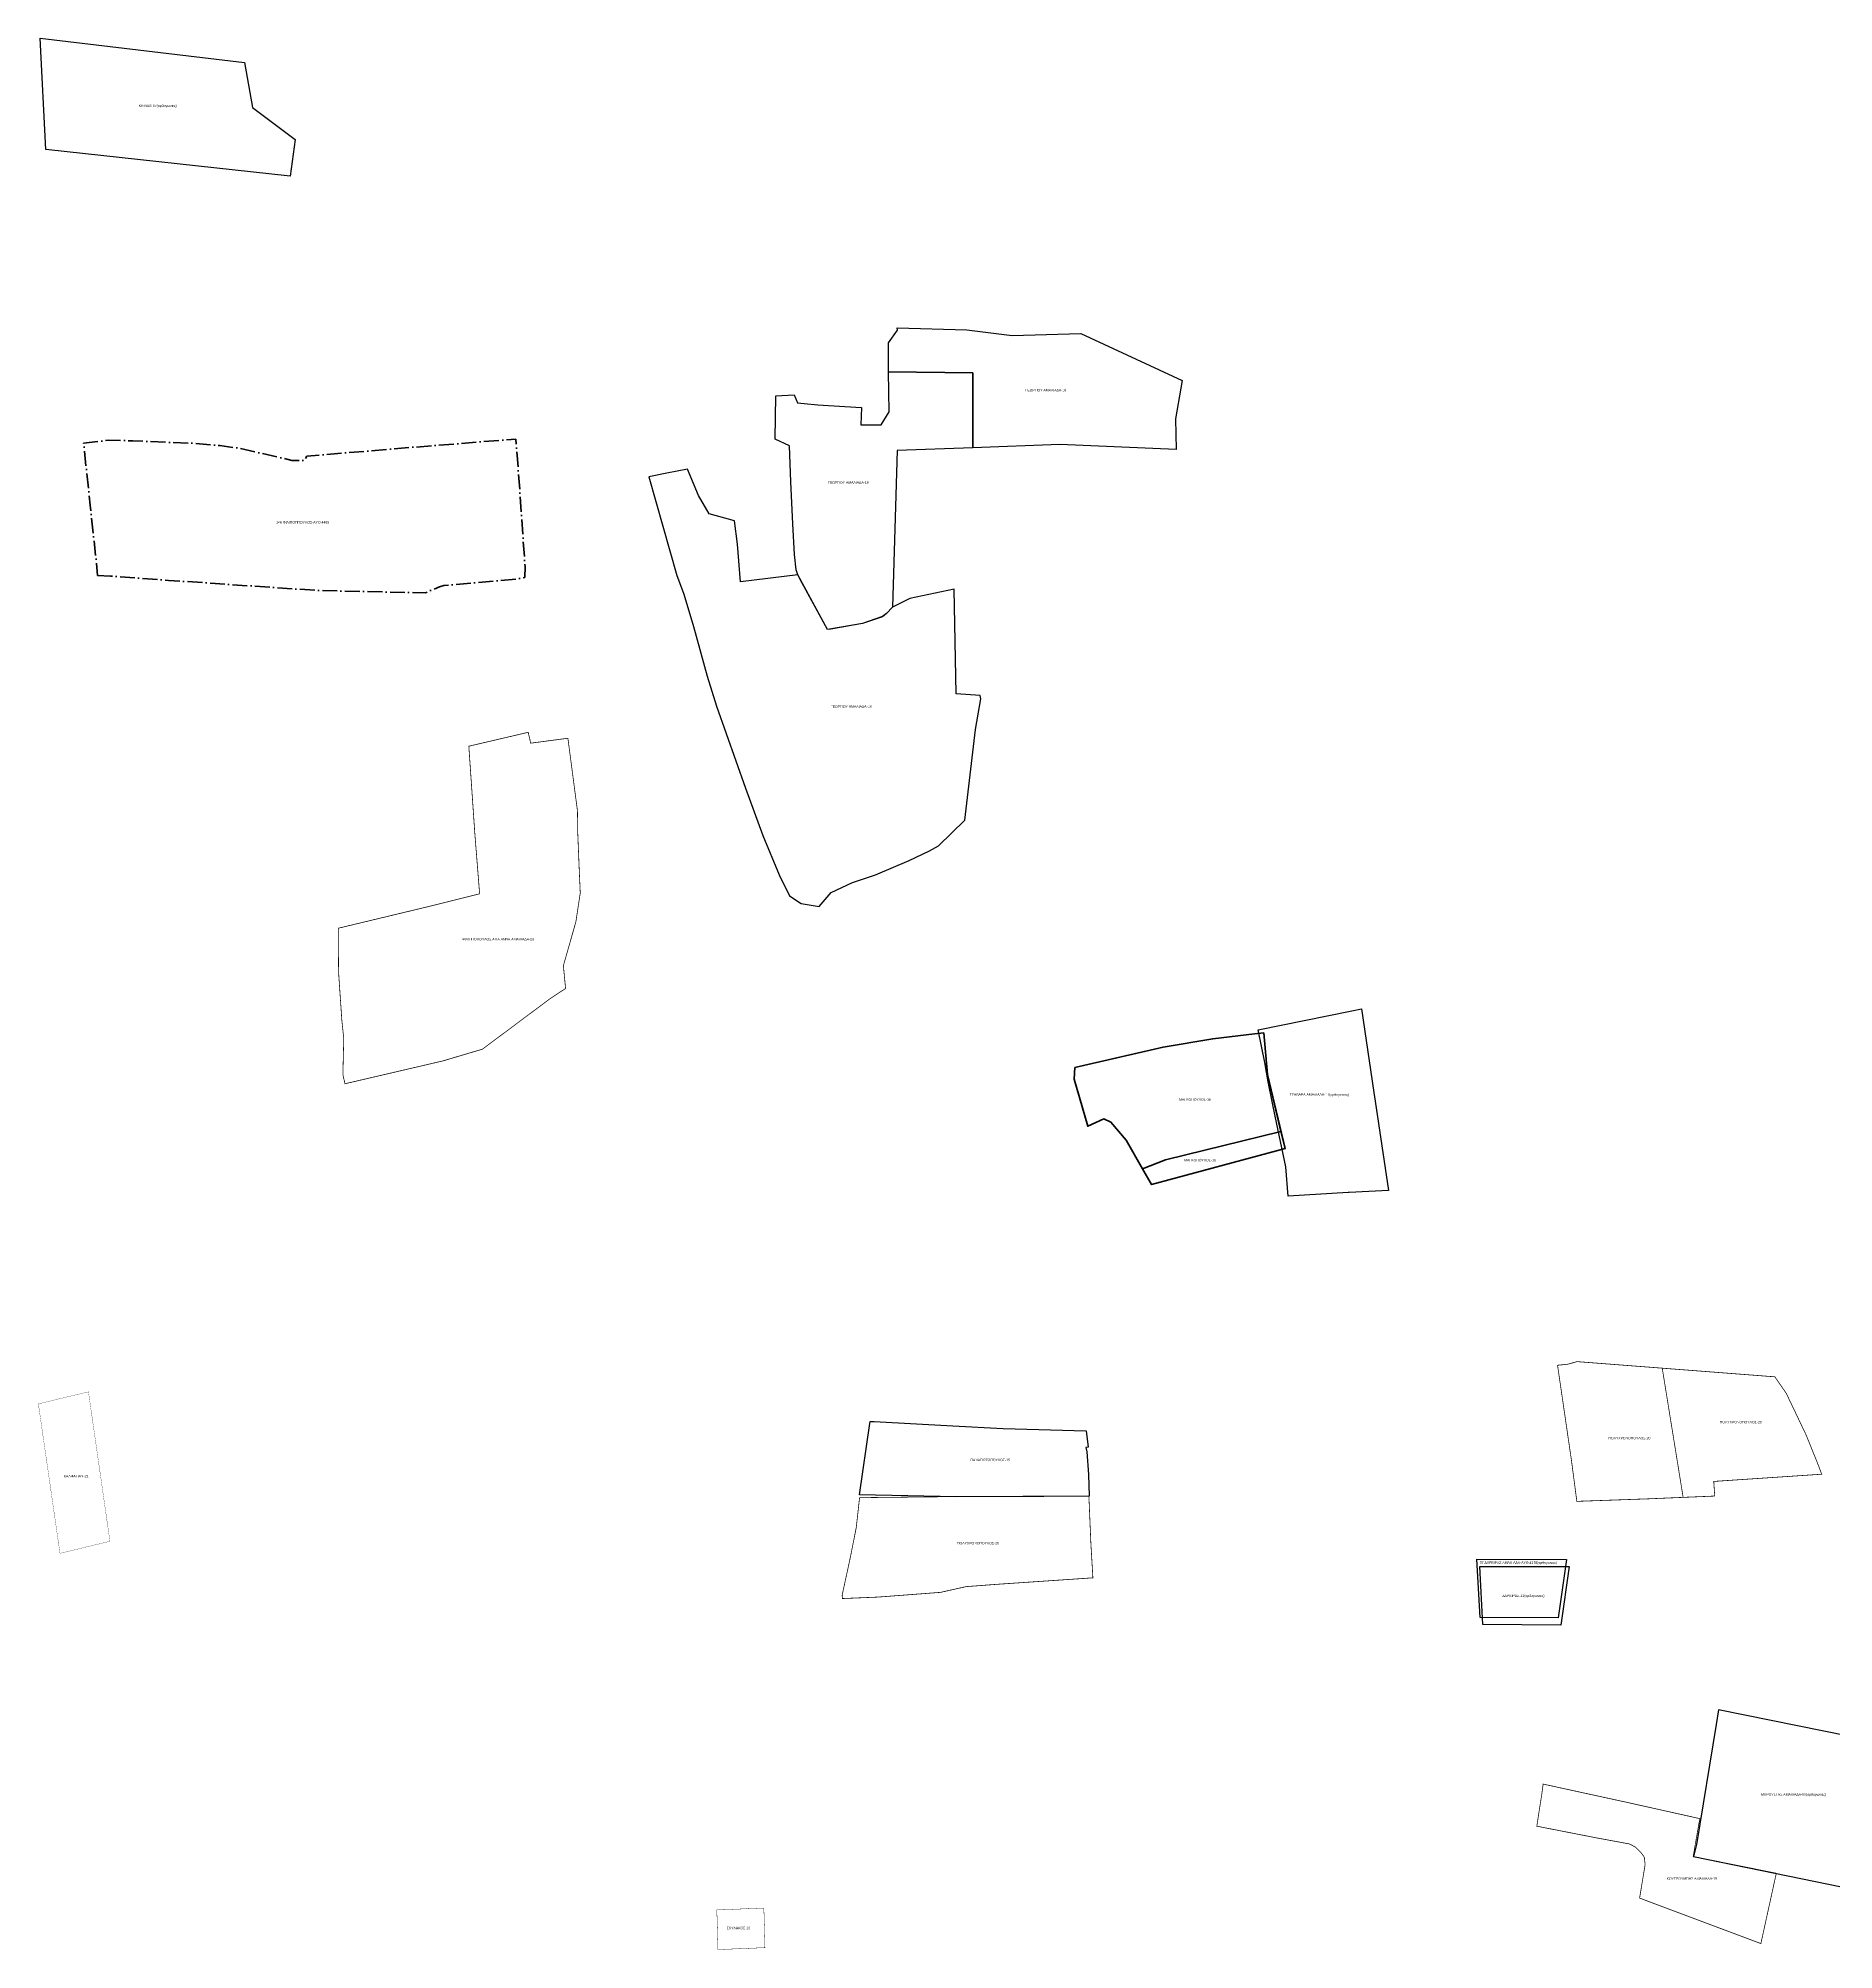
# Model space of a CAD drawing. Header units: metres. Extents: x 245125 to 394351, y 270578 to 4233311.
# Drawn here: x 265927 to 266652, y 4187446 to 4188218 of the extents above; entities that cross this region are included whole.
import ezdxf

# ---------------------------------------------------------------- set-up
doc = ezdxf.new("R2010")
doc.units = ezdxf.units.M
doc.linetypes.add('ACAD_ISO10W100', pattern=[18, 12, -3, 0, -3])
doc.linetypes.add('t-orio', pattern=[0.79, 0.5, -0.12, 0.05, -0.12])
for name, color, linetype in [('4178-(1-64)', 129, 'Continuous'), ('4495-(127-227)', 221, 'Continuous'), ('topo2007', 11, 'Continuous'), ('topo2009', 98, 'Continuous'), ('topo2011', 23, 'Continuous'), ('topo2015', 137, 'Continuous'), ('topo2016', 36, 'Continuous'), ('topo2018', 5, 'Continuous'), ('topo2019', 6, 'Continuous'), ('topo2020', 3, 'Continuous'), ('topo2021', 4, 'Continuous'), ('topo2023', 41, 'Continuous')]:
    doc.layers.add(name, color=color, linetype=linetype)
doc.styles.get("Standard").update_dxf_attribs({"font": 'arial.ttf'})

msp = doc.modelspace()

# ---------------------------------------------------------------- linework, layer by layer
at = {"color": 36, "lineweight": 60}
msp.add_line((266362.59, 4187806.06), (266372.53, 4187808.35), dxfattribs=at)
at = {"color": 23}
for p, q in [((266466.45, 4187792), (266466.98, 4187788.46)), ((266456.48, 4187751.58), (266456.04, 4187751.6))]:
    msp.add_line(p, q, dxfattribs=at)
at = {"color": 98}
msp.add_line((266605.65, 4187542.7), (266604.59, 4187536.78), dxfattribs=at)
at = {"layer": '4178-(1-64)', "color": 129}
for p, q in [((266509.31, 4187580.01), (266508, 4187603.51)), ((266508, 4187603.51), (266544.15, 4187603.42)), ((266544.15, 4187603.42), (266540.81, 4187579.85)), ((266540.81, 4187579.85), (266509.31, 4187580.01))]:
    msp.add_line(p, q, dxfattribs=at)
at = {"layer": '4495-(127-227)', "color": 221, "linetype": 'ACAD_ISO10W100', "lineweight": 50, "ltscale": 0.5, "flags": 128}
msp.add_lwpolyline([(265951.02, 4188000.92), (265956.28, 4188000.64), (265979.69, 4187998.9), (266039.93, 4187994.78), (266083.38, 4187993.81), (266089.05, 4187996.29), (266090.87, 4187996.84), (266113.89, 4187998.81), (266122.19, 4187999.66), (266123.6, 4188000.06), (266123.62, 4188004.51), (266121.64, 4188033.45), (266119.95, 4188055.97), (266073.78, 4188052.26), (266035.56, 4188049.03), (266034.45, 4188047.25), (266029.47, 4188047.35), (266014.98, 4188050.71), (266008.45, 4188052.22), (266000.33, 4188053.35), (265990.32, 4188054.19), (265965.25, 4188055.25), (265955.38, 4188055.46), (265945.35, 4188054.32), (265948.01, 4188029.25), (265950.43, 4188006.93), (265951.02, 4188000.92)], dxfattribs=at)
at = {"layer": 'topo2007', "color": 11}
for p, q in [((265927.84, 4188217.87), (266010.28, 4188208.11)), ((265930.13, 4188172.9), (265927.84, 4188217.87)), ((266010.28, 4188208.11), (266013.63, 4188189.92)), ((266013.63, 4188189.92), (266030.85, 4188176.97)), ((266028.8, 4188162.19), (265930.13, 4188172.9)), ((266030.85, 4188176.97), (266028.8, 4188162.19))]:
    msp.add_line(p, q, dxfattribs=at)
at = {"layer": 'topo2009', "color": 98}
for p, q in [((266671.63, 4187529.29), (266605.65, 4187542.7)), ((266604.59, 4187536.78), (266596.64, 4187488.25)), ((266596.64, 4187488.25), (266595.53, 4187483.46)), ((266595.53, 4187483.46), (266655.29, 4187471.16))]:
    msp.add_line(p, q, dxfattribs=at)
at = {"layer": 'topo2011', "color": 23}
for p, q in [((266419.7, 4187817.37), (266457.55, 4187825)), ((266457.55, 4187825), (266461.48, 4187825.8)), ((266461.48, 4187825.8), (266466.45, 4187792)), ((266422.41, 4187804.13), (266419.7, 4187817.37)), ((266423.67, 4187796.35), (266422.41, 4187804.13)), ((266425.47, 4187787.76), (266423.67, 4187796.35)), ((266426.57, 4187782.51), (266425.47, 4187787.76)), ((266466.98, 4187788.46), (266472.27, 4187752.47)), ((266430.9, 4187762.06), (266426.57, 4187782.51)), ((266431.8, 4187750.13), (266430.9, 4187762.06)), ((266456.04, 4187751.6), (266431.8, 4187750.13)), ((266472.27, 4187752.47), (266456.48, 4187751.58)), ((266510.46, 4187577.08), (266509.15, 4187600.58)), ((266509.15, 4187600.58), (266545.29, 4187600.5)), ((266545.29, 4187600.5), (266541.95, 4187576.92)), ((266541.95, 4187576.92), (266510.46, 4187577.08))]:
    msp.add_line(p, q, dxfattribs=at)
at = {"layer": 'topo2015', "color": 137, "ltscale": 0.2, "flags": 128}
msp.add_lwpolyline([(266262.82, 4187658.35), (266262.94, 4187659.19), (266264.61, 4187659.1), (266296.36, 4187657.36), (266316.71, 4187656.26), (266350.23, 4187655.4), (266350.99, 4187648.81), (266350.1, 4187648.62), (266350.48, 4187646.82), (266351.15, 4187637.73), (266351.41, 4187629.01), (266297.79, 4187628.73), (266258.75, 4187629.48)], close=True, dxfattribs=at)
at = {"layer": 'topo2016', "color": 23}
msp.add_lwpolyline([(266362.59, 4187806.06), (266345.69, 4187802.09), (266345.4, 4187797.4), (266350.84, 4187778.38), (266357.4, 4187781.36), (266360.17, 4187779.98), (266366.32, 4187772.79), (266373.01, 4187761.21), (266376.67, 4187754.87), (266430.54, 4187769.36), (266423.43, 4187799.28), (266421.96, 4187816.06), (266418.17, 4187815.69)], dxfattribs=at)
at = {"layer": 'topo2016', "color": 36, "lineweight": 60}
msp.add_lwpolyline([(266345.69, 4187802.09), (266362.59, 4187806.06), (266372.53, 4187808.35), (266381.27, 4187810.37), (266401.34, 4187813.74), (266418.17, 4187815.69), (266421.96, 4187816.06), (266423.43, 4187799.28), (266430.54, 4187769.36), (266376.67, 4187754.87), (266373.01, 4187761.21), (266366.32, 4187772.79), (266360.17, 4187779.98), (266357.4, 4187781.36), (266350.84, 4187778.38), (266345.4, 4187797.4), (266345.69, 4187802.09)], dxfattribs=at)
for points in [[(266418.17, 4187815.69), (266401.34, 4187813.74), (266381.27, 4187810.37), (266362.59, 4187806.06), (266345.69, 4187802.09), (266345.4, 4187797.4), (266350.84, 4187778.38), (266357.4, 4187781.36), (266360.17, 4187779.98), (266366.32, 4187772.79), (266373.01, 4187761.21), (266382.24, 4187764.77), (266428.89, 4187776.3), (266423.43, 4187799.28), (266421.96, 4187816.06)], [(266373.01, 4187761.21), (266382.24, 4187764.77), (266428.89, 4187776.3), (266430.54, 4187769.36), (266376.67, 4187754.87)]]:
    msp.add_lwpolyline(points, close=True, dxfattribs=at)
at = {"layer": 'topo2018', "color": 5}
for points in [[(266273.91, 4188100.93), (266302.01, 4188100.12), (266320.35, 4188097.76), (266348.04, 4188098.58), (266388.94, 4188079.66), (266386.36, 4188064.18), (266386.57, 4188051.77), (266339.54, 4188053.73), (266304.5, 4188052.47), (266304.5, 4188082.75), (266304.5, 4188082.75), (266270.47, 4188083.18), (266270.34, 4188094.88), (266274.02, 4188099.92)], [(266224.85, 4188073.45), (266232.27, 4188073.87), (266233.7, 4188070.54), (266236.4, 4188070.28), (266241.92, 4188069.77), (266252.83, 4188069.08), (266259.57, 4188068.67), (266259.18, 4188061.67), (266267.45, 4188061.71), (266270.66, 4188067.01), (266270.47, 4188083.18), (266304.5, 4188082.75), (266304.5, 4188052.47), (266273.91, 4188051.37), (266272.06, 4187988.05), (266269.61, 4187985.47), (266267.94, 4187984.2), (266259.97, 4187981.5), (266247.18, 4187979.24), (266245.78, 4187978.99), (266234.6, 4187999.55), (266233.78, 4188001.07), (266233.17, 4188003.1), (266232.41, 4188009.29), (266231.72, 4188021.72), (266230.97, 4188038.64), (266230.39, 4188053.22), (266224.65, 4188055.98)]]:
    msp.add_lwpolyline(points, close=True, dxfattribs=at)
msp.add_lwpolyline([(266242.39, 4187867.13), (266247.3, 4187872.87), (266255.89, 4187876.9), (266265.22, 4187880), (266278.7, 4187885.74), (266286.92, 4187889.59), (266290.56, 4187891.67), (266301.27, 4187901.96), (266305.54, 4187938.65), (266307.66, 4187951), (266307.39, 4187952.4), (266297.67, 4187953), (266296.95, 4187995.29), (266279.03, 4187991.53), (266272.06, 4187988.05), (266269.61, 4187985.47), (266267.94, 4187984.24), (266259.96, 4187981.5), (266245.78, 4187978.99), (266233.78, 4188001.07), (266210.59, 4187998.25), (266209.41, 4188013.56), (266208.16, 4188022.94), (266198, 4188025.75), (266193.69, 4188033.13), (266189.22, 4188043.76), (266180.88, 4188042.22), (266173.63, 4188040.72), (266184.9, 4188000.83), (266187.66, 4187993.67), (266189.39, 4187987.9), (266191.64, 4187980.29), (266197.18, 4187960.2), (266200.95, 4187948.05), (266212.66, 4187914.92), (266219.62, 4187895.81), (266226.3, 4187880.01), (266230.39, 4187871.42), (266235.13, 4187868.31), (266242.39, 4187867.13)], dxfattribs=at)
at = {"layer": 'topo2019', "color": 6, "ltscale": 80, "const_width": 0.3}
msp.add_lwpolyline([(266532.23, 4187495.67), (266533.17, 4187501.86), (266534.25, 4187508.7), (266534.77, 4187512.68), (266568.55, 4187505.31), (266598.03, 4187498.73), (266595.37, 4187483.43), (266628.93, 4187476.65), (266622.7, 4187448.26), (266578.28, 4187464.91), (266573.73, 4187466.65), (266575.96, 4187480.17), (266575.66, 4187482.91), (266575.43, 4187483.5), (266574.23, 4187485.02), (266572.18, 4187487.14), (266569.66, 4187488.49), (266556.36, 4187490.94)], close=True, dxfattribs=at)
at = {"layer": 'topo2020', "color": 3, "ltscale": 30, "const_width": 0.3}
for points in [[(266540.59, 4187681.85), (266544.65, 4187682.26), (266548.46, 4187683.32), (266582.88, 4187680.67), (266583.2, 4187678.64), (266591.31, 4187628.49), (266577.29, 4187627.9), (266548.38, 4187626.88), (266546.22, 4187643.35)], [(266582.88, 4187680.67), (266628.36, 4187677.18), (266629.82, 4187675.06), (266633, 4187670.43), (266640.99, 4187653.66), (266645.47, 4187642.58), (266647.28, 4187637.84), (266603.67, 4187634.93), (266604.07, 4187629.02), (266591.31, 4187628.49), (266583.2, 4187678.64)]]:
    msp.add_lwpolyline(points, close=True, dxfattribs=at)
at = {"layer": 'topo2020', "color": 3, "ltscale": 35, "const_width": 0.3}
msp.add_lwpolyline([(266258.73, 4187628.37), (266292.9, 4187628.75), (266313.14, 4187628.74), (266351.33, 4187628.96), (266352.14, 4187609.85), (266352.95, 4187595.99), (266314.05, 4187593.36), (266301.7, 4187592.43), (266291.42, 4187590.12), (266266.27, 4187588.22), (266251.77, 4187587.62), (266251.68, 4187588.95), (266254.38, 4187601.38), (266255.32, 4187605.85), (266257.4, 4187616.39)], close=True, dxfattribs=at)
at = {"layer": 'topo2020', "color": 3, "const_width": 0.15}
msp.add_lwpolyline([(266201.54, 4187445.83), (266201.51, 4187446.75), (266201.08, 4187461.83), (266220.07, 4187462.61), (266220.53, 4187446.76), (266220.53, 4187446.61)], close=True, dxfattribs=at)
at = {"layer": 'topo2021', "const_width": 0.1}
msp.add_lwpolyline([(265947.32, 4187671.12), (265956, 4187610.74), (265935.83, 4187605.88), (265927.1, 4187666.25)], close=True, dxfattribs=at)
at = {"layer": 'topo2023', "linetype": 't-orio', "ltscale": 40, "const_width": 0.3}
msp.add_lwpolyline([(266140.94, 4187935.11), (266144.79, 4187905.86), (266144.93, 4187896.45), (266145.54, 4187881.45), (266145.93, 4187872.63), (266144.16, 4187860.97), (266139.11, 4187843.24), (266140, 4187834.05), (266133.3, 4187829.6), (266106.46, 4187809.54), (266090.53, 4187804.8), (266050.92, 4187795.56), (266050.07, 4187799.22), (266050.42, 4187813.86), (266049.65, 4187821.14), (266048.33, 4187840.63), (266048.19, 4187858.37), (266085.03, 4187867.22), (266105.16, 4187872.25), (266105.23, 4187873), (266103.35, 4187896.68), (266100.93, 4187931.9), (266124.9, 4187937.51), (266125.93, 4187933.13)], close=True, dxfattribs=at)

# ---------------------------------------------------------------- texts
at = {"layer": '4178-(1-64)', "color": 129, "insert": (266509.14, 4187602.64), "char_height": 1, "width": 44.4082, "attachment_point": 1}
msp.add_mtext('37 ΔΑΡΒΙΡΑΣ ΑΜΑΛΙΑΔΑ-ΑΥΘ.4178(ορθογωνιες)', dxfattribs=at)
at = {"layer": '4495-(127-227)', "color": 221, "insert": (266023.09, 4188022.83), "char_height": 1, "width": 23.1821, "attachment_point": 1}
msp.add_mtext('146 ΦΙΛΙΠΟΠΠΟΥΛΟΣ-ΑΥΘ.4495', dxfattribs=at)
at = {"layer": 'topo2007', "color": 11, "insert": (265967.62, 4188191.1), "char_height": 1, "width": 23.1821, "attachment_point": 1}
msp.add_mtext('KRINAS-07(ορθογωνιες)', dxfattribs=at)
at = {"layer": 'topo2009', "color": 98, "lineweight": 80, "ltscale": 20, "insert": (266622.74, 4187508.99), "char_height": 1, "width": 31.1707, "attachment_point": 1}
msp.add_mtext('ΜΠΡΟΥΣΤΑΣ ΑΜΑΛΙΑΔΑ-09(ορθογωνιες)', dxfattribs=at)
at = {"layer": 'topo2011', "color": 23, "char_height": 1, "attachment_point": 1}
for s, insert, width in [('ΤΖΑΒΑΡΑ ΑΜΑΛΙΑΔΑ-11(ορθογωνιες)', (266432.44, 4187791.69), 36.4152), ('ΔΑΡΒΙΡΑΣ-11(ορθογωνιες)', (266518.29, 4187589.25), 3.6605)]:
    msp.add_mtext(s, dxfattribs=dict(at, insert=insert, width=width))
at = {"layer": 'topo2015', "color": 137, "ltscale": 18, "insert": (266303.49, 4187644.12), "char_height": 1, "width": 3.6605, "attachment_point": 1}
msp.add_mtext('ΠΑΝΑΓΙΩΤΟΠΟΥΛΟΣ-15', dxfattribs=at)
at = {"layer": 'topo2016', "color": 36, "char_height": 1, "width": 14.0598, "attachment_point": 1}
for insert in [(266387.78, 4187789.73), (266389.81, 4187765.22)]:
    msp.add_mtext('ΜΑΓΚΟΠΟΥΛΟΣ-16', dxfattribs=dict(at, insert=insert))
at = {"layer": 'topo2018', "color": 5, "char_height": 1, "attachment_point": 1}
for insert, width in [((266325.75, 4188076.23), 25.302), ((266245.99, 4188038.92), 34.0699), ((266247.14, 4187948.44), 24.0241)]:
    msp.add_mtext('ΓΕΩΡΓΙΟΥ ΑΜΑΛΙΑΔΑ-18', dxfattribs=dict(at, insert=insert, width=width))
at = {"layer": 'topo2019', "color": 6, "lineweight": 80, "ltscale": 20, "insert": (266584.62, 4187475.02), "char_height": 1, "width": 32.4416, "attachment_point": 1}
msp.add_mtext('KOYTΡΟΥΜΠΗΣ ΑΜΑΛΙΑΔΑ-19', dxfattribs=at)
at = {"layer": 'topo2020', "color": 3, "char_height": 1, "width": 3.6605, "attachment_point": 1}
for s, insert in [('ΠΟΛΥΧΡΟΝΟΠΟΥΛΟΣ-20', (266606.12, 4187659.38)), ('ΠΟΛΥΧΡΟΝΟΠΟΥΛΟΣ-20', (266561.15, 4187652.92)), ('ΠΟΛΥΧΡΟΝΟΠΟΥΛΟΣ-20', (266298.12, 4187610.5)), ('ΣΚΥΛΑΚΟΣ-20', (266205.1, 4187455.03))]:
    msp.add_mtext(s, dxfattribs=dict(at, insert=insert))
at = {"layer": 'topo2021', "insert": (265937.34, 4187637.57), "char_height": 1, "width": 36.7741, "attachment_point": 1}
msp.add_mtext('ΚΑΛΦΑΓΙΑΝ-21', dxfattribs=at)
at = {"layer": 'topo2023', "insert": (266098.17, 4187854.48), "char_height": 1, "width": 36.7741, "attachment_point": 1}
msp.add_mtext('ΦΙΛΙΠΠΟΠΟΥΛΟΣ ΑΓΙΑ ΑΝΝΑ ΑΜΑΛΙΑΔΑ-23', dxfattribs=at)

doc.saveas('drawing.dxf')
